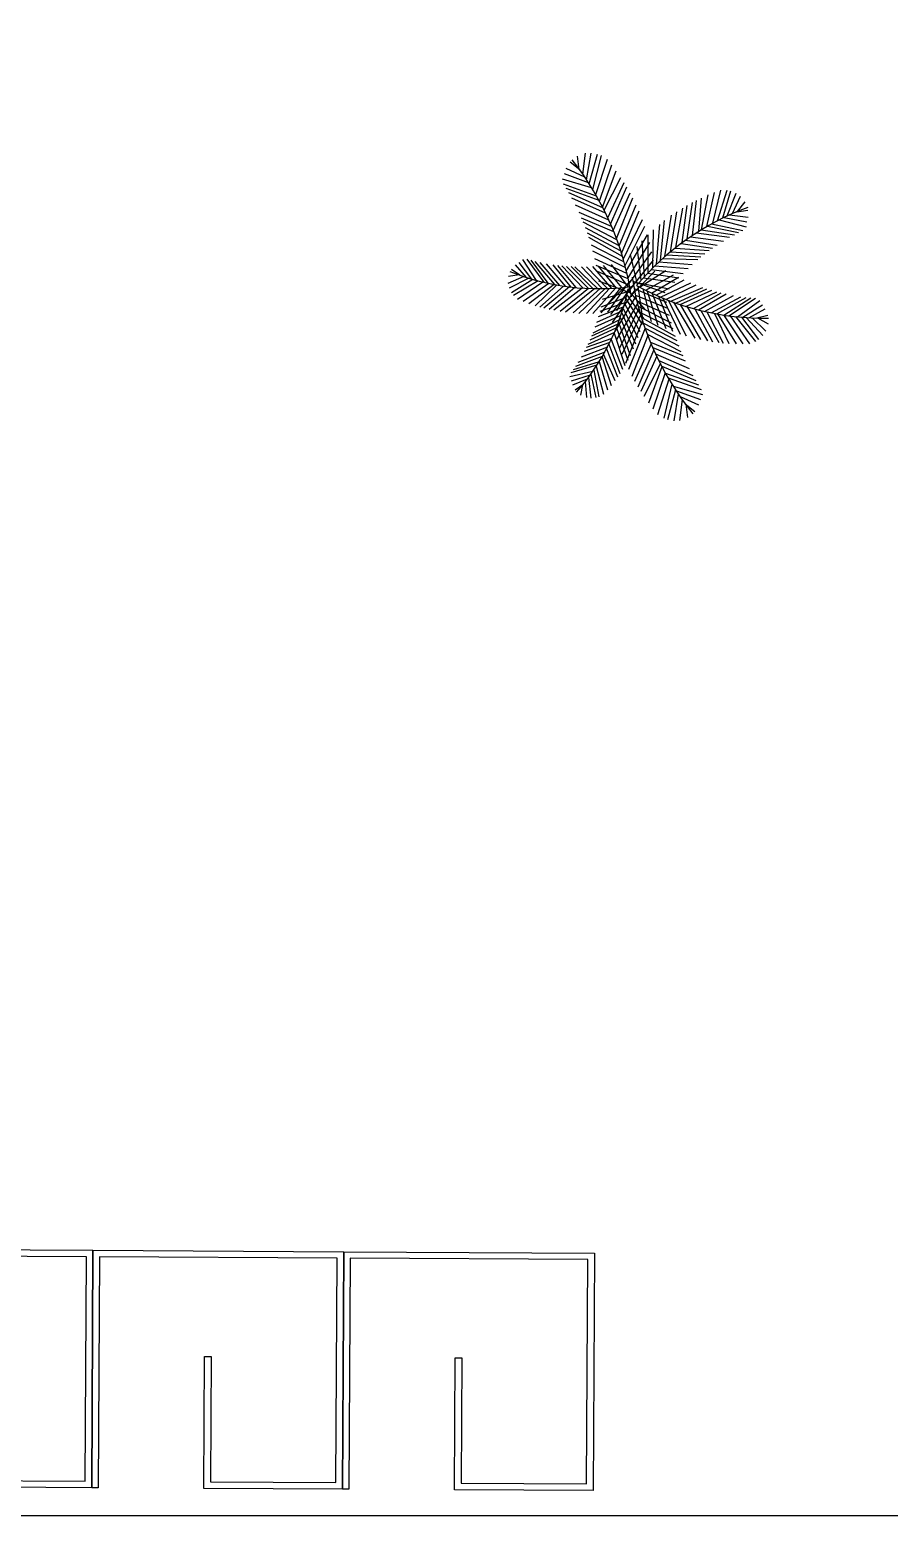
# Model space of a CAD drawing. Header units: millimetres. Extents: x 496 to 139339, y -41630 to 84383.
# Drawn here: x 24813 to 31328, y -1468 to 9790 of the extents above; entities that cross this region are included whole.
import ezdxf

# ---------------------------------------------------------------- set-up
doc = ezdxf.new("R2010")
doc.units = ezdxf.units.MM
doc.layers.add('zelen', color=69, linetype='Continuous')
doc.layers.add('раздевалки', color=40, linetype='Continuous', lineweight=25)
doc.layers.add('территория', color=74, linetype='Continuous', lineweight=25)

# ---------------------------------------------------------------- blocks, each defined once
blk = doc.blocks.new('p1')
at = {"layer": 'zelen'}
for p, q in [((-430, 876), (-503, 935)), ((-434, 879), (-447, 980)), ((-407, 844), (-387, 1002)), ((-379, 802), (-343, 1004)), ((-358, 770), (-295, 996)), ((-332, 727), (-266, 985)), ((-309, 689), (-221, 958)), ((-281, 639), (-186, 914)), ((-340, 741), (-561, 807)), ((-364, 779), (-545, 846)), ((-391, 821), (-533, 887)), ((-257, 594), (-153, 869)), ((-245, 570), (-118, 819)), ((-303, 678), (-554, 768)), ((-283, 643), (-533, 735)), ((-255, 589), (-513, 702)), ((-218, 514), (-94, 781)), ((-196, 466), (-74, 747)), ((-177, 418), (-48, 703)), ((493, 423), (543, 686)), ((533, 447), (590, 705)), ((578, 472), (638, 722)), ((614, 491), (686, 722)), ((655, 512), (714, 717)), ((687, 527), (755, 700)), ((728, 546), (788, 677)), ((-234, 547), (-490, 662)), ((-210, 495), (-462, 608)), ((-152, 356), (-28, 665)), ((-132, 300), (-3, 612)), ((-114, 243), (19, 565)), ((299, 289), (350, 587)), ((347, 325), (383, 607)), ((385, 353), (424, 629)), ((425, 379), (455, 645)), ((473, 411), (492, 663)), ((761, 559), (845, 570)), ((766, 560), (824, 633)), ((-189, 448), (-434, 552)), ((-172, 407), (-416, 511)), ((-149, 346), (-403, 479)), ((-100, 197), (46, 499)), ((151, 161), (176, 463)), ((183, 191), (213, 493)), ((215, 219), (266, 532)), ((257, 255), (305, 558)), ((569, 467), (806, 417)), ((627, 498), (830, 444)), ((664, 516), (836, 482)), ((705, 535), (846, 519)), ((-132, 300), (-386, 436)), ((-120, 263), (-372, 397)), ((-106, 219), (-360, 364)), ((-87, 152), (64, 449)), ((-77, 113), (84, 383)), ((89, 99), (88, 385)), ((125, 136), (128, 422)), ((371, 343), (611, 306)), ((410, 369), (659, 337)), ((453, 398), (706, 365)), ((489, 421), (743, 385)), ((537, 449), (774, 402)), ((-95, 179), (-342, 305)), ((-82, 133), (-330, 261)), ((-64, 57), (100, 325)), ((-55, 14), (117, 254)), ((7, 8), (-45, 236)), ((35, 41), (4, 296)), ((61, 69), (42, 338)), ((230, 232), (488, 216)), ((257, 255), (518, 240)), ((292, 283), (551, 265)), ((339, 319), (577, 283)), ((-885, 78), (-948, 122)), ((-833, 61), (-917, 156)), ((-794, 49), (-888, 175)), ((-758, 39), (-861, 197)), ((-701, 24), (-829, 200)), ((-669, 17), (-799, 192)), ((-620, 7), (-768, 183)), ((-582, 0), (-731, 175)), ((-536, -7), (-683, 165)), ((-494, -12), (-632, 156)), ((-458, -16), (-596, 152)), ((-405, -20), (-567, 148)), ((-364, -23), (-530, 145)), ((-332, -24), (-496, 143)), ((-295, -24), (-467, 142)), ((-260, -24), (-417, 141)), ((-221, -23), (-379, 142)), ((-187, -22), (-330, 144)), ((-72, 92), (-316, 203)), ((-63, 50), (-305, 152)), ((-152, -19), (-288, 147)), ((-110, -16), (-249, 151)), ((-63, -10), (-189, 160)), ((-48, -28), (128, 193)), ((23, -13), (222, 114)), ((111, 122), (353, 92)), ((139, 149), (391, 130)), ((170, 179), (422, 159)), ((198, 204), (464, 196)), ((-855, 68), (-974, 16)), ((-889, 81), (-971, 67)), ((-816, 55), (-966, -20)), ((-785, 46), (-948, -56)), ((-746, 35), (-933, -76)), ((-710, 26), (-901, -105)), ((-665, 16), (-858, -122)), ((-624, 8), (-816, -138)), ((-603, 4), (-768, -153)), ((-53, -1), (-296, 105)), ((-42, -58), (-286, 32)), ((-31, 51), (-210, -135)), ((-23, 4), (-197, -219)), ((-40, -75), (140, 109)), ((-29, 34), (216, -53)), ((17, 20), (248, -26)), ((52, 59), (291, 26)), ((70, -36), (281, 81)), ((84, 94), (320, 58)), ((113, -57), (319, 62)), ((148, -73), (362, 42)), ((183, -88), (412, 20)), ((223, -105), (451, 4)), ((-552, -5), (-733, -164)), ((-509, -10), (-702, -172)), ((-468, -15), (-661, -181)), ((-413, -20), (-627, -188)), ((-364, -23), (-579, -197)), ((-315, -24), (-538, -202)), ((-276, -24), (-479, -208)), ((-238, -24), (-436, -211)), ((-205, -22), (-379, -212)), ((-158, -20), (-330, -211)), ((-122, -17), (-271, -208)), ((-78, -91), (-271, -163)), ((-68, -48), (-259, -106)), ((-87, -13), (-220, -202)), ((-15, -38), (-185, -280)), ((-5, -81), (-167, -350)), ((-49, -9), (-151, -192)), ((-81, -102), (42, -295)), ((-73, -71), (53, -249)), ((-65, -35), (66, -184)), ((-18, -23), (227, -127)), ((-7, -74), (236, -173)), ((9, -5), (43, -236)), ((48, -25), (111, -274)), ((82, -42), (161, -300)), ((119, -60), (222, -327)), ((166, -81), (272, -347)), ((200, -95), (331, -368)), ((240, -111), (377, -382)), ((259, -119), (503, -15)), ((298, -133), (533, -25)), ((331, -144), (570, -36)), ((374, -158), (610, -47)), ((431, -175), (641, -55)), ((470, -185), (680, -64)), ((516, -196), (736, -76)), ((566, -207), (790, -85)), ((608, -215), (832, -90)), ((663, -224), (867, -94)), ((699, -229), (902, -97)), ((-107, -193), (-303, -281)), ((-97, -162), (-290, -237)), ((-88, -131), (-279, -198)), ((8, -137), (-151, -408)), ((18, -175), (-129, -474)), ((-111, -208), (-8, -443)), ((32, -221), (-111, -524)), ((-102, -178), (11, -393)), ((-90, -136), (26, -349)), ((3, -115), (247, -224)), ((13, -156), (262, -282)), ((26, -202), (275, -326)), ((280, -127), (441, -400)), ((331, -144), (486, -410)), ((383, -161), (539, -420)), ((442, -178), (577, -427)), ((487, -189), (623, -433)), ((533, -200), (658, -437)), ((590, -211), (699, -440)), ((613, -216), (755, -443)), ((659, -223), (805, -443)), ((765, -237), (934, -113)), ((805, -240), (954, -146)), ((851, -244), (976, -178)), ((-152, -320), (-354, -415)), ((-141, -292), (-341, -385)), ((-129, -259), (-331, -360)), ((-118, -228), (-315, -315)), ((-152, -320), (-66, -567)), ((-136, -277), (-47, -531)), ((-123, -242), (-24, -481)), ((46, -266), (-83, -590)), ((65, -323), (-61, -637)), ((38, -243), (294, -384)), ((52, -286), (305, -417)), ((65, -323), (320, -457)), ((710, -231), (856, -442)), ((750, -235), (901, -424)), ((796, -240), (925, -410)), ((831, -242), (957, -380)), ((877, -245), (979, -346)), ((912, -246), (995, -226)), ((917, -245), (997, -291)), ((-202, -432), (-396, -501)), ((-188, -401), (-381, -471)), ((-167, -355), (-369, -447)), ((-209, -445), (-126, -668)), ((-192, -410), (-105, -635)), ((-170, -362), (-88, -606)), ((86, -379), (-35, -689)), ((111, -441), (-14, -727)), ((82, -369), (337, -499)), ((106, -430), (351, -531)), ((-259, -538), (-463, -614)), ((-241, -506), (-444, -584)), ((-220, -468), (-420, -544)), ((-261, -542), (-192, -758)), ((-251, -524), (-164, -721)), ((-228, -481), (-143, -693)), ((131, -488), (11, -771)), ((153, -536), (32, -804)), ((123, -471), (370, -572)), ((145, -518), (398, -628)), ((-331, -651), (-505, -693)), ((-300, -605), (-498, -663)), ((-284, -579), (-480, -639)), ((-347, -673), (-308, -850)), ((-324, -641), (-285, -843)), ((-305, -612), (-249, -824)), ((-282, -576), (-220, -791)), ((181, -592), (56, -842)), ((193, -616), (91, -892)), ((218, -661), (125, -936)), ((169, -569), (427, -681)), ((191, -611), (450, -721)), ((220, -665), (471, -754)), ((-351, -680), (-494, -724)), ((-374, -711), (-486, -756)), ((-406, -752), (-465, -794)), ((-410, -754), (-424, -832)), ((-388, -728), (-379, -850)), ((-364, -697), (-345, -855)), ((246, -710), (160, -980)), ((269, -748), (206, -1006)), ((240, -700), (491, -787)), ((277, -762), (499, -826)), ((296, -791), (235, -1017)), ((317, -823), (283, -1025)), ((302, -799), (484, -865)), ((346, -864), (327, -1022)), ((330, -841), (471, -905)), ((368, -896), (442, -954)), ((373, -899), (387, -1000))]:
    blk.add_line(p, q, dxfattribs=at)
for centre, radius, start, end in [((-2221, -415), 2208, 8.5439, 38.2906), ((1536, -1292), 2007, 110.1895, 139.9362), ((-286, 1782), 1806, 248.0996, 277.8463), ((2146, 414), 2208, 189.1509, 218.8976), ((-1734, 320), 1706, 318.5391, 348.2858), ((964, 1760), 2007, 241.292, 271.0387)]:
    blk.add_arc(centre, radius, start, end, dxfattribs=at)

msp = doc.modelspace()

# ---------------------------------------------------------------- linework, layer by layer
at = {"layer": 'раздевалки'}
for points in [[(23383, -1249), (23393, 551), (25293, 541), (25283, -1259), (24233, -1253), (24239, -253), (24289, -254), (24283, -1204), (25233, -1209), (25243, 491), (23443, 501), (23433, -1249), (23383, -1249)], [(25283, -1259), (25293, 541), (27193, 530), (27183, -1270), (26133, -1264), (26139, -264), (26189, -264), (26183, -1214), (27133, -1219), (27143, 481), (25343, 491), (25333, -1259), (25283, -1259)], [(27183, -1270), (27193, 530), (29093, 520), (29083, -1280), (28033, -1274), (28039, -274), (28088, -275), (28083, -1224), (29033, -1230), (29043, 470), (27243, 480), (27233, -1270), (27183, -1270)]]:
    msp.add_lwpolyline(points, dxfattribs=at)
at = {"layer": 'территория'}
msp.add_lwpolyline([(18299, -1468), (48299, -1468), (62160, 8683), (59711, 28532), (27013, 28532), (18299, -1468)], dxfattribs=at)

# ---------------------------------------------------------------- block references
at = {"layer": 'zelen'}
msp.add_blockref('p1', (29412, 7852), dxfattribs=at)

doc.saveas('drawing.dxf')
